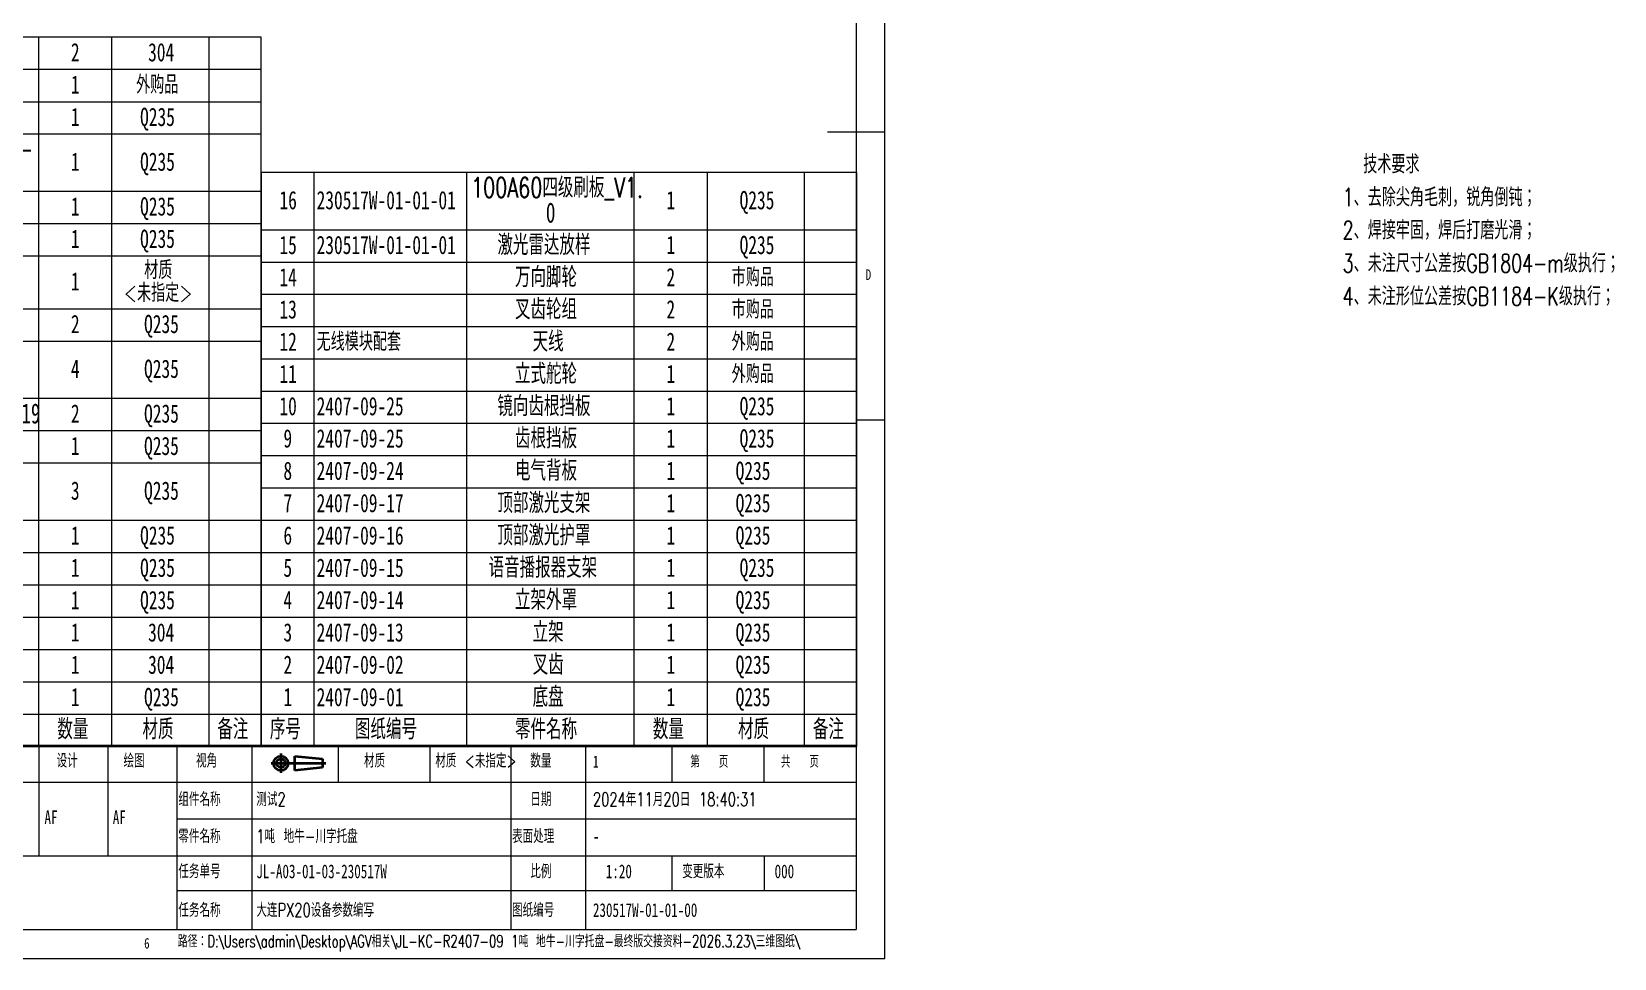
# Model space of a CAD drawing. Header units: millimetres. Extents: x -151 to 542, y -128 to 292.
# Drawn here: x 266.8 to 541.7, y 5 to 165.9 of the extents above; entities that cross this region are included whole.
import ezdxf

# ---------------------------------------------------------------- set-up
doc = ezdxf.new("R2010")
doc.units = ezdxf.units.MM
doc.styles.add('SLDTEXTSTYLE0', font='TXT', dxfattribs={"width": 0.7, "bigfont": 'bigfont'})
doc.styles.add('SLDTEXTSTYLE1', font='TXT', dxfattribs={"width": 0.75})
doc.styles.add('SLDTEXTSTYLE3', font='TXT', dxfattribs={"width": 0.7})
doc.styles.add('SLDTEXTSTYLE4', font='TXT', dxfattribs={"width": 0.58, "bigfont": 'bigfont'})

# ---------------------------------------------------------------- blocks, each defined once
blk = doc.blocks.new('SW_NOTE_8')
at = {"color": 0, "linetype": 'Continuous', "lineweight": 0, "char_height": 3.175, "attachment_point": 1, "style": 'SLDTEXTSTYLE0'}
for s, insert in [('\\M+18B5A术\\M+19776\\M+18B81', (3.57, 4.09)), ('1\\M+18141\\M+18B8E\\M+18F9C\\M+190EB\\M+18A70\\M+196D1\\M+18E68\\M+18143锐\\M+18A70\\M+1937C钝\\M+18147', (0, -1.64)), ('2\\M+18141焊\\M+190DA\\M+19853\\M+18CC5\\M+18143焊\\M+18D40\\M+191C5\\M+19681\\M+18CF5\\M+18A8A\\M+18147', (0, -7.37)), ('3\\M+18141\\M+196A2\\M+1928D\\M+18EDA\\M+190A1\\M+18CF6\\M+18DB7\\M+188C2GB1804-m级执\\M+18D73\\M+18147', (0, -13.11)), ('4\\M+18141\\M+196A2\\M+1928D\\M+18C60\\M+188CA\\M+18CF6\\M+18DB7\\M+188C2GB1184-K级执\\M+18D73\\M+18147', (0, -18.84))]:
    blk.add_mtext(s, dxfattribs=dict(at, insert=insert))
blk = doc.blocks.new('SW_TABLEANNOTATION_1')
at = {"color": 0, "linetype": 'Continuous', "lineweight": 0}
for p, q in [((0, 0), (0, -123.21)), ((103.46, 0), (0, 0)), ((9.12, 0), (9.12, -117.6)), ((35.69, 0), (35.69, -117.6)), ((64.74, 0), (64.74, -117.6)), ((77.46, 0), (77.46, -117.6)), ((94.34, 0), (94.34, -117.6)), ((103.46, -123.21), (103.46, 0)), ((0, -5.61), (103.46, -5.61)), ((0, -11.23), (103.46, -11.23)), ((0, -16.84), (103.46, -16.84)), ((0, -26.78), (103.46, -26.78)), ((0, -32.39), (103.46, -32.39)), ((0, -38.01), (103.46, -38.01)), ((0, -47.2), (103.46, -47.2)), ((0, -52.81), (103.46, -52.81)), ((0, -62.75), (103.46, -62.75)), ((0, -68.36), (103.46, -68.36)), ((0, -73.98), (103.46, -73.98)), ((0, -83.91), (103.46, -83.91)), ((0, -89.53), (103.46, -89.53)), ((0, -95.14), (103.46, -95.14)), ((0, -100.76), (103.46, -100.76)), ((0, -106.37), (103.46, -106.37)), ((0, -111.99), (103.46, -111.99)), ((0, -117.6), (103.46, -117.6)), ((9.12, -117.6), (9.12, -123.21)), ((35.69, -117.6), (35.69, -123.21)), ((64.74, -117.6), (64.74, -123.21)), ((77.46, -117.6), (77.46, -123.21)), ((94.34, -117.6), (94.34, -123.21)), ((0, -123.21), (103.46, -123.21))]:
    blk.add_line(p, q, dxfattribs=at)
at = {"color": 0, "linetype": 'Continuous', "lineweight": 0, "attachment_point": 1}
for s, insert, char_height, style in [('34', (3.16, -1.05), 3.175, 'SLDTEXTSTYLE3'), ('2407-09-40', (9.62, -1.05), 3.175, 'SLDTEXTSTYLE3'), ('\\M+19394\\M+18FF0\\M+18E78\\M+189CB', (44.09, -0.87), 3.5, 'SLDTEXTSTYLE0'), ('2', (70.4, -1.05), 3.17, 'SLDTEXTSTYLE3'), ('304', (83.81, -1.05), 3.175, 'SLDTEXTSTYLE3'), ('33', (3.16, -6.67), 3.175, 'SLDTEXTSTYLE3'), ('\\M+19668\\M+193B3\\M+18FF0', (45.62, -6.49), 3.5, 'SLDTEXTSTYLE0'), ('1', (70.4, -6.67), 3.17, 'SLDTEXTSTYLE3'), ('\\M+18A4F购\\M+19569', (81.73, -6.67), 3.175, 'SLDTEXTSTYLE0'), ('32', (3.16, -12.28), 3.175, 'SLDTEXTSTYLE3'), ('2407-09-36', (9.62, -12.28), 3.175, 'SLDTEXTSTYLE3'), ('\\M+1914F\\M+1925B\\M+195AA\\M+191CC\\M+192EA盘', (41.03, -12.1), 3.5, 'SLDTEXTSTYLE0'), ('1', (70.4, -12.28), 3.17, 'SLDTEXTSTYLE3'), ('Q235', (82.42, -12.28), 3.175, 'SLDTEXTSTYLE3'), ('镜\\M+18CFC2407-10-', (40.39, -17.7), 3.5, 'SLDTEXTSTYLE0'), ('31', (3.16, -20.06), 3.175, 'SLDTEXTSTYLE3'), ('230517W-01-01-01', (9.62, -20.06), 3.175, 'SLDTEXTSTYLE3'), ('24\\M+18DB3齿\\M+19196线\\M+19185', (41.03, -22.05), 3.5, 'SLDTEXTSTYLE0'), ('1', (70.4, -20.06), 3.17, 'SLDTEXTSTYLE3'), ('Q235', (82.42, -20.06), 3.175, 'SLDTEXTSTYLE3'), ('\\M+1947A盘\\M+194C2', (45.62, -27.65), 3.5, 'SLDTEXTSTYLE0'), ('30', (3.16, -27.83), 3.175, 'SLDTEXTSTYLE3'), ('2407-09-35', (9.62, -27.83), 3.175, 'SLDTEXTSTYLE3'), ('1', (70.4, -27.83), 3.17, 'SLDTEXTSTYLE3'), ('Q235', (82.42, -27.83), 3.175, 'SLDTEXTSTYLE3'), ('\\M+18DB3齿\\M+19196线\\M+19185', (42.56, -33.27), 3.5, 'SLDTEXTSTYLE0'), ('29', (3.17, -33.45), 3.175, 'SLDTEXTSTYLE3'), ('2407-09-34', (9.62, -33.45), 3.175, 'SLDTEXTSTYLE3'), ('1', (70.4, -33.45), 3.17, 'SLDTEXTSTYLE3'), ('Q235', (82.42, -33.45), 3.175, 'SLDTEXTSTYLE3'), ('28', (3.17, -40.85), 3.175, 'SLDTEXTSTYLE3'), ('230517W-01-01-00', (9.62, -40.85), 3.175, 'SLDTEXTSTYLE3'), ('\\M+18A4F壳-04-\\M+19195\\M+1947A', (40.4, -40.67), 3.5, 'SLDTEXTSTYLE0'), ('1', (70.4, -40.85), 3.17, 'SLDTEXTSTYLE3'), ('\\M+18DDE质', (83.13, -38.87), 3.175, 'SLDTEXTSTYLE0'), ('<\\M+196A2\\M+18E77\\M+192E8>', (79.6, -42.82), 3.175, 'SLDTEXTSTYLE0'), ('27', (3.17, -48.25), 3.175, 'SLDTEXTSTYLE3'), ('230517W-01-01-01', (9.62, -48.25), 3.175, 'SLDTEXTSTYLE3'), ('\\M+1E3A4\\M+18CFB', (47.15, -48.07), 3.5, 'SLDTEXTSTYLE0'), ('2', (70.4, -48.25), 3.17, 'SLDTEXTSTYLE3'), ('Q235', (83.11, -48.25), 3.175, 'SLDTEXTSTYLE3'), ('开关\\M+188C2钮LAS1-', (40.16, -53.67), 3.5, 'SLDTEXTSTYLE0'), ('26', (3.17, -56.03), 3.175, 'SLDTEXTSTYLE3'), ('230517W-01-01-01', (9.62, -56.03), 3.175, 'SLDTEXTSTYLE3'), ('4', (70.4, -56.03), 3.17, 'SLDTEXTSTYLE3'), ('Q235', (83.11, -56.03), 3.175, 'SLDTEXTSTYLE3'), ('AGQ16-11ZET', (41.47, -58.02), 3.5, 'SLDTEXTSTYLE3'), ('25', (3.16, -63.8), 3.175, 'SLDTEXTSTYLE3'), ('230517W-01-01-01', (9.62, -63.8), 3.175, 'SLDTEXTSTYLE3'), ('LYS150-170023-H19', (36.78, -63.62), 3.5, 'SLDTEXTSTYLE3'), ('2', (70.4, -63.8), 3.17, 'SLDTEXTSTYLE3'), ('Q235', (83.11, -63.8), 3.175, 'SLDTEXTSTYLE3'), ('24', (3.16, -69.42), 3.175, 'SLDTEXTSTYLE3'), ('230517W-01-01-01', (9.62, -69.42), 3.175, 'SLDTEXTSTYLE3'), ('\\M+197EB\\M+18C8F4', (46.39, -69.24), 3.5, 'SLDTEXTSTYLE0'), ('1', (70.4, -69.42), 3.17, 'SLDTEXTSTYLE3'), ('Q235', (83.11, -69.42), 3.175, 'SLDTEXTSTYLE3'), ('\\M+18B7D\\M+192E2\\M+188C2钮LAS1-', (40.16, -74.83), 3.5, 'SLDTEXTSTYLE0'), ('23', (3.16, -77.19), 3.175, 'SLDTEXTSTYLE3'), ('230517W-01-01-01', (9.62, -77.19), 3.175, 'SLDTEXTSTYLE3'), ('AGQ16-22TSB-P', (39.83, -79.19), 3.5, 'SLDTEXTSTYLE3'), ('3', (70.4, -77.19), 3.17, 'SLDTEXTSTYLE3'), ('Q235', (83.11, -77.19), 3.175, 'SLDTEXTSTYLE3'), ('22', (3.16, -84.97), 3.175, 'SLDTEXTSTYLE3'), ('2407-09-10', (9.62, -84.97), 3.175, 'SLDTEXTSTYLE3'), ('\\M+1914F\\M+1959B\\M+192EA盘', (44.09, -84.79), 3.5, 'SLDTEXTSTYLE0'), ('1', (70.4, -84.97), 3.17, 'SLDTEXTSTYLE3'), ('Q235', (82.42, -84.97), 3.175, 'SLDTEXTSTYLE3'), ('21', (3.16, -90.58), 3.175, 'SLDTEXTSTYLE3'), ('2407-09-32', (9.62, -90.58), 3.175, 'SLDTEXTSTYLE3'), ('\\M+18F5B电\\M+18CF5电\\M+18E78\\M+189CB', (41.02, -90.4), 3.5, 'SLDTEXTSTYLE0'), ('1', (70.4, -90.58), 3.17, 'SLDTEXTSTYLE3'), ('Q235', (82.42, -90.58), 3.175, 'SLDTEXTSTYLE3'), ('20', (3.16, -96.2), 3.175, 'SLDTEXTSTYLE3'), ('2407-09-31', (9.62, -96.2), 3.175, 'SLDTEXTSTYLE3'), ('\\M+18F5B电\\M+18DFC块\\M+18E78\\M+189CB', (41.03, -96.02), 3.5, 'SLDTEXTSTYLE0'), ('Q235', (82.42, -96.2), 3.175, 'SLDTEXTSTYLE3'), ('1', (70.4, -96.2), 3.17, 'SLDTEXTSTYLE3'), ('\\M+1918A\\M+18AF7\\M+190F9转\\M+18CC5\\M+192E8\\M+189CB', (39.5, -101.63), 3.5, 'SLDTEXTSTYLE0'), ('19', (3.17, -101.81), 3.175, 'SLDTEXTSTYLE3'), ('2407-09-30', (9.62, -101.81), 3.175, 'SLDTEXTSTYLE3'), ('1', (70.4, -101.81), 3.17, 'SLDTEXTSTYLE3'), ('304', (83.81, -101.81), 3.175, 'SLDTEXTSTYLE3'), ('\\M+1918A\\M+18AF7\\M+189CB', (45.62, -107.24), 3.5, 'SLDTEXTSTYLE0'), ('18', (3.17, -107.42), 3.175, 'SLDTEXTSTYLE3'), ('2407-09-29', (9.62, -107.42), 3.175, 'SLDTEXTSTYLE3'), ('1', (70.4, -107.42), 3.17, 'SLDTEXTSTYLE3'), ('304', (83.81, -107.42), 3.175, 'SLDTEXTSTYLE3'), ('\\M+197EB\\M+18C8F7', (46.39, -112.86), 3.5, 'SLDTEXTSTYLE0'), ('17', (3.17, -113.04), 3.175, 'SLDTEXTSTYLE3'), ('230517W-01-01-01', (9.62, -113.04), 3.175, 'SLDTEXTSTYLE3'), ('1', (70.4, -113.04), 3.17, 'SLDTEXTSTYLE3'), ('Q235', (83.11, -113.04), 3.175, 'SLDTEXTSTYLE3'), ('\\M+18F98\\M+18D86', (1.5, -118.47), 3.5, 'SLDTEXTSTYLE0'), ('图纸编\\M+18D86', (16.28, -118.47), 3.5, 'SLDTEXTSTYLE0'), ('\\M+197EB\\M+18C8F\\M+196BC\\M+18FCC', (44.09, -118.47), 3.5, 'SLDTEXTSTYLE0'), ('\\M+19094\\M+197CA', (68.04, -118.47), 3.5, 'SLDTEXTSTYLE0'), ('\\M+18DDE质', (82.84, -118.47), 3.5, 'SLDTEXTSTYLE0'), ('备\\M+1928D', (95.84, -118.47), 3.5, 'SLDTEXTSTYLE0')]:
    blk.add_mtext(s, dxfattribs=dict(at, insert=insert, char_height=char_height, style=style))
blk = doc.blocks.new('SW_TABLEANNOTATION_2')
at = {"color": 0, "linetype": 'Continuous', "lineweight": 18}
for p, q in [((0, 0), (0, -99.68)), ((103.46, 0), (0, 0)), ((9.12, 0), (9.12, -94.07)), ((35.69, 0), (35.69, -94.07)), ((64.74, 0), (64.74, -94.07)), ((77.46, 0), (77.46, -94.07)), ((94.34, 0), (94.34, -94.07)), ((103.46, -99.68), (103.46, 0)), ((0, -9.94), (103.46, -9.94)), ((0, -15.55), (103.46, -15.55)), ((0, -21.14), (103.46, -21.14)), ((0, -26.72), (103.46, -26.72)), ((0, -32.34), (103.46, -32.34)), ((0, -37.95), (103.46, -37.95)), ((0, -43.54), (103.46, -43.54)), ((0, -49.15), (103.46, -49.15)), ((0, -54.77), (103.46, -54.77)), ((0, -60.38), (103.46, -60.38)), ((0, -66), (103.46, -66)), ((0, -71.61), (103.46, -71.61)), ((0, -77.23), (103.46, -77.23)), ((0, -82.84), (103.46, -82.84)), ((0, -88.45), (103.46, -88.45)), ((0, -94.07), (103.46, -94.07)), ((9.12, -94.07), (9.12, -99.68)), ((35.69, -94.07), (35.69, -99.68)), ((64.74, -94.07), (64.74, -99.68)), ((77.46, -94.07), (77.46, -99.68)), ((94.34, -94.07), (94.34, -99.68)), ((0, -99.68), (103.46, -99.68))]:
    blk.add_line(p, q, dxfattribs=at)
at = {"color": 0, "linetype": 'Continuous', "lineweight": 18, "attachment_point": 1}
for s, insert, char_height, style in [('100A60\\M+18E6C级\\M+18DFC\\M+194C2_V1.', (36.45, -0.86), 3.5, 'SLDTEXTSTYLE0'), ('16', (3.17, -3.21), 3.175, 'SLDTEXTSTYLE3'), ('230517W-01-01-01', (9.62, -3.21), 3.175, 'SLDTEXTSTYLE3'), ('0', (49.45, -5.21), 3.5, 'SLDTEXTSTYLE3'), ('1', (70.4, -3.21), 3.17, 'SLDTEXTSTYLE3'), ('Q235', (83.11, -3.21), 3.175, 'SLDTEXTSTYLE3'), ('230517W-01-01-01', (9.62, -10.99), 3.175, 'SLDTEXTSTYLE3'), ('\\M+18C83\\M+18CF5\\M+1978B达\\M+195FA样', (41.03, -10.81), 3.5, 'SLDTEXTSTYLE0'), ('Q235', (83.11, -10.99), 3.175, 'SLDTEXTSTYLE3'), ('15', (3.16, -10.99), 3.175, 'SLDTEXTSTYLE3'), ('1', (70.4, -10.99), 3.17, 'SLDTEXTSTYLE3'), ('\\M+1969C\\M+18CFC\\M+18B72轮', (44.09, -16.41), 3.5, 'SLDTEXTSTYLE0'), ('\\M+18E73购\\M+19569', (81.73, -16.59), 3.175, 'SLDTEXTSTYLE0'), ('14', (3.16, -16.59), 3.175, 'SLDTEXTSTYLE3'), ('2', (70.4, -16.59), 3.17, 'SLDTEXTSTYLE3'), ('\\M+18DB3齿轮组', (44.09, -22), 3.5, 'SLDTEXTSTYLE0'), ('\\M+18E73购\\M+19569', (81.73, -22.18), 3.175, 'SLDTEXTSTYLE0'), ('13', (3.16, -22.18), 3.175, 'SLDTEXTSTYLE3'), ('2', (70.4, -22.18), 3.17, 'SLDTEXTSTYLE3'), ('\\M+19DD9线\\M+196CD块\\M+1947A\\M+19385', (9.62, -27.78), 3.175, 'SLDTEXTSTYLE0'), ('\\M+19356线', (47.15, -27.6), 3.5, 'SLDTEXTSTYLE0'), ('\\M+18A4F购\\M+19569', (81.73, -27.78), 3.175, 'SLDTEXTSTYLE0'), ('12', (3.16, -27.78), 3.175, 'SLDTEXTSTYLE3'), ('2', (70.4, -27.78), 3.17, 'SLDTEXTSTYLE3'), ('\\M+197A7\\M+18EAE\\M+191C7轮', (44.09, -33.21), 3.5, 'SLDTEXTSTYLE0'), ('11', (3.16, -33.39), 3.175, 'SLDTEXTSTYLE3'), ('1', (70.4, -33.39), 3.17, 'SLDTEXTSTYLE3'), ('\\M+18A4F购\\M+19569', (81.73, -33.39), 3.175, 'SLDTEXTSTYLE0'), ('镜\\M+18CFC齿\\M+18DAA挡\\M+194C2', (41.03, -38.81), 3.5, 'SLDTEXTSTYLE0'), ('10', (3.16, -38.99), 3.175, 'SLDTEXTSTYLE3'), ('2407-09-25', (9.62, -38.99), 3.175, 'SLDTEXTSTYLE3'), ('1', (70.4, -38.99), 3.17, 'SLDTEXTSTYLE3'), ('Q235', (83.11, -38.99), 3.175, 'SLDTEXTSTYLE3'), ('9', (3.86, -44.59), 3.17, 'SLDTEXTSTYLE3'), ('2407-09-25', (9.62, -44.59), 3.175, 'SLDTEXTSTYLE3'), ('齿\\M+18DAA挡\\M+194C2', (44.09, -44.41), 3.5, 'SLDTEXTSTYLE0'), ('1', (70.4, -44.59), 3.17, 'SLDTEXTSTYLE3'), ('Q235', (83.11, -44.59), 3.175, 'SLDTEXTSTYLE3'), ('8', (3.86, -50.21), 3.17, 'SLDTEXTSTYLE3'), ('2407-09-24', (9.62, -50.21), 3.175, 'SLDTEXTSTYLE3'), ('电\\M+19F83\\M+19477\\M+194C2', (44.09, -50.03), 3.5, 'SLDTEXTSTYLE0'), ('1', (70.4, -50.21), 3.17, 'SLDTEXTSTYLE3'), ('Q235', (82.42, -50.21), 3.175, 'SLDTEXTSTYLE3'), ('7', (3.86, -55.82), 3.17, 'SLDTEXTSTYLE3'), ('2407-09-17', (9.62, -55.82), 3.175, 'SLDTEXTSTYLE3'), ('顶\\M+19594\\M+18C83\\M+18CF5\\M+18E78\\M+189CB', (41.03, -55.64), 3.5, 'SLDTEXTSTYLE0'), ('1', (70.4, -55.82), 3.17, 'SLDTEXTSTYLE3'), ('Q235', (82.42, -55.82), 3.175, 'SLDTEXTSTYLE3'), ('6', (3.86, -61.44), 3.17, 'SLDTEXTSTYLE3'), ('2407-09-16', (9.62, -61.44), 3.175, 'SLDTEXTSTYLE3'), ('顶\\M+19594\\M+18C83\\M+18CF5护\\M+1E3AB', (41.03, -61.26), 3.5, 'SLDTEXTSTYLE0'), ('1', (70.4, -61.44), 3.17, 'SLDTEXTSTYLE3'), ('Q235', (82.42, -61.44), 3.175, 'SLDTEXTSTYLE3'), ('5', (3.86, -67.05), 3.17, 'SLDTEXTSTYLE3'), ('2407-09-15', (9.62, -67.05), 3.175, 'SLDTEXTSTYLE3'), ('语\\M+189B9\\M+19464报\\M+18AED\\M+18E78\\M+189CB', (39.5, -66.87), 3.5, 'SLDTEXTSTYLE0'), ('1', (70.4, -67.05), 3.17, 'SLDTEXTSTYLE3'), ('Q235', (83.11, -67.05), 3.175, 'SLDTEXTSTYLE3'), ('4', (3.86, -72.66), 3.17, 'SLDTEXTSTYLE3'), ('2407-09-14', (9.62, -72.66), 3.175, 'SLDTEXTSTYLE3'), ('\\M+197A7\\M+189CB\\M+18A4F\\M+1E3AB', (44.09, -72.48), 3.5, 'SLDTEXTSTYLE0'), ('1', (70.4, -72.66), 3.17, 'SLDTEXTSTYLE3'), ('Q235', (82.42, -72.66), 3.175, 'SLDTEXTSTYLE3'), ('3', (3.86, -78.28), 3.17, 'SLDTEXTSTYLE3'), ('2407-09-13', (9.62, -78.28), 3.175, 'SLDTEXTSTYLE3'), ('\\M+197A7\\M+189CB', (47.15, -78.1), 3.5, 'SLDTEXTSTYLE0'), ('1', (70.4, -78.28), 3.17, 'SLDTEXTSTYLE3'), ('Q235', (82.42, -78.28), 3.175, 'SLDTEXTSTYLE3'), ('2', (3.86, -83.89), 3.17, 'SLDTEXTSTYLE3'), ('2407-09-02', (9.62, -83.89), 3.175, 'SLDTEXTSTYLE3'), ('\\M+18DB3齿', (47.16, -83.71), 3.5, 'SLDTEXTSTYLE0'), ('1', (70.4, -83.89), 3.17, 'SLDTEXTSTYLE3'), ('Q235', (82.42, -83.89), 3.175, 'SLDTEXTSTYLE3'), ('1', (3.86, -89.51), 3.17, 'SLDTEXTSTYLE3'), ('2407-09-01', (9.62, -89.51), 3.175, 'SLDTEXTSTYLE3'), ('\\M+192EA盘', (47.15, -89.33), 3.5, 'SLDTEXTSTYLE0'), ('1', (70.4, -89.51), 3.17, 'SLDTEXTSTYLE3'), ('Q235', (82.42, -89.51), 3.175, 'SLDTEXTSTYLE3'), ('\\M+18F98\\M+18D86', (1.5, -94.94), 3.5, 'SLDTEXTSTYLE0'), ('图纸编\\M+18D86', (16.28, -94.94), 3.5, 'SLDTEXTSTYLE0'), ('\\M+197EB\\M+18C8F\\M+196BC\\M+18FCC', (44.09, -94.94), 3.5, 'SLDTEXTSTYLE0'), ('\\M+19094\\M+197CA', (68.04, -94.94), 3.5, 'SLDTEXTSTYLE0'), ('\\M+18DDE质', (82.84, -94.94), 3.5, 'SLDTEXTSTYLE0'), ('备\\M+1928D', (95.84, -94.94), 3.5, 'SLDTEXTSTYLE0')]:
    blk.add_mtext(s, dxfattribs=dict(at, insert=insert, char_height=char_height, style=style))

msp = doc.modelspace()

# ---------------------------------------------------------------- linework, layer by layer
at = {"color": 7, "linetype": 'Continuous', "lineweight": 18}
for p, q in [((415, 5), (415, 292)), ((410, 287), (410, 10)), ((415, 148.5), (405, 148.5)), ((410, 98.5), (415, 98.5)), ((410, 42), (410, 10)), ((10, 10), (410, 10)), ((137.09303, 10), (410, 10)), ((5, 5), (415, 5))]:
    msp.add_line(p, q, dxfattribs=at)
at = {"color": 1, "linetype": 'Continuous', "lineweight": 18}
for p, q in [((137.09303, 42), (410, 42)), ((268, 42), (268, 22.8)), ((280, 42), (280, 22.8)), ((292, 42), (292, 10)), ((305, 42), (305, 10)), ((320, 42), (320, 35.6)), ((336, 35.6), (336, 42)), ((350, 42), (350, 10)), ((363, 42), (363, 10)), ((378, 42), (378, 35.6)), ((394, 35.6), (394, 42)), ((137.09303, 35.6), (410, 35.6)), ((292, 29.2), (410, 29.2)), ((137.09303, 22.8), (410, 22.8)), ((378, 22.8), (378, 16.8)), ((394, 22.8), (394, 16.8)), ((292, 16.8), (410, 16.8)), ((137.09303, 10), (410, 10))]:
    msp.add_line(p, q, dxfattribs=at)
at = {"color": 179, "linetype": 'Continuous', "lineweight": 35}
for p, q in [((308.36244, 38.89061), (317.88744, 38.89061)), ((310.05578, 40.54867), (310.05578, 37.19728)), ((312.5093, 37.62061), (312.5093, 40.12533)), ((312.5093, 40.12533), (317.2718, 39.63145)), ((317.2718, 39.63145), (317.2718, 38.14978)), ((317.2718, 38.14978), (312.5093, 37.62061))]:
    msp.add_line(p, q, dxfattribs=at)
for centre, radius in [((310.05578, 38.86725), 1.25704), ((310.07008, 38.88932), 0.75709)]:
    msp.add_circle(centre, radius, dxfattribs=at)

# ---------------------------------------------------------------- block references
at = {"color": 7, "linetype": 'Continuous', "lineweight": 0}
for name, p in [('SW_TABLEANNOTATION_1', (203.17834, 165.00866)), ('SW_NOTE_8', (494.52955, 140.42217))]:
    msp.add_blockref(name, p, dxfattribs=at)
at = {"color": 7, "linetype": 'Continuous', "lineweight": 18}
msp.add_blockref('SW_TABLEANNOTATION_2', (306.64316, 141.47792), dxfattribs=at)

# ---------------------------------------------------------------- texts
at = {"color": 7, "linetype": 'Continuous', "lineweight": 0, "attachment_point": 1}
for s, insert, char_height, style in [('D', (411.66667, 124.66802), 1.85208, 'SLDTEXTSTYLE1'), ('设计', (271.09885, 40.50984), 2.38125, 'SLDTEXTSTYLE0'), ('绘图', (282.72973, 40.50984), 2.38125, 'SLDTEXTSTYLE0'), ('视\\M+18A70', (295.31223, 40.50984), 2.38125, 'SLDTEXTSTYLE0'), ('\\M+18DDE质', (324.4996, 40.50984), 2.38125, 'SLDTEXTSTYLE0'), ('\\M+18DDE质 <\\M+196A2\\M+18E77\\M+192E8>', (336.89051, 40.50984), 2.38125, 'SLDTEXTSTYLE0'), ('\\M+19094\\M+197CA', (353.3977, 40.50984), 2.38125, 'SLDTEXTSTYLE0'), ('1', (364.26814, 40.21826), 2.11667, 'SLDTEXTSTYLE3'), ('\\M+191E6   页', (381.20065, 40.21826), 2.1166667, 'SLDTEXTSTYLE4'), ('\\M+18BA4   页', (396.93386, 40.21826), 2.1166667, 'SLDTEXTSTYLE4'), ('组\\M+18C8F\\M+196BC\\M+18FCC', (292.24591, 33.81384), 2.38125, 'SLDTEXTSTYLE0'), ('测试2', (305.79483, 33.81384), 2.38125, 'SLDTEXTSTYLE0'), ('\\M+193FA\\M+18AFA', (353.3977, 33.81384), 2.38125, 'SLDTEXTSTYLE0'), ('2024\\M+1944E11\\M+18C8E20\\M+193FA 18:40:31', (364.26814, 33.81384), 2.38125, 'SLDTEXTSTYLE0'), ('AF', (268.98547, 30.69137), 2.38125, 'SLDTEXTSTYLE3'), ('AF', (280.85237, 30.69137), 2.38125, 'SLDTEXTSTYLE3'), ('\\M+197EB\\M+18C8F\\M+196BC\\M+18FCC', (292.24591, 27.39499), 2.38125, 'SLDTEXTSTYLE0'), ('1吨 \\M+1926E\\M+18B8D-\\M+190EC\\M+18E9A\\M+191EF盘', (305.79483, 27.39499), 2.38125, 'SLDTEXTSTYLE0'), ('\\M+1955C\\M+196CA处\\M+1979D', (350.2227, 27.39499), 2.38125, 'SLDTEXTSTYLE0'), ('-', (364.26814, 27.39499), 2.38125, 'SLDTEXTSTYLE3'), ('\\M+19443务单\\M+18D86', (292.24591, 21.29709), 2.38125, 'SLDTEXTSTYLE0'), ('JL-A03-01-03-230517W', (305.79483, 21.29709), 2.38125, 'SLDTEXTSTYLE3'), ('\\M+194E4\\M+197E1', (353.3977, 21.29709), 2.38125, 'SLDTEXTSTYLE0'), ('1:20', (366.50782, 21.29709), 2.38125, 'SLDTEXTSTYLE3'), ('变\\M+18D58\\M+194C5\\M+1967B', (379.78954, 21.29709), 2.38125, 'SLDTEXTSTYLE0'), ('000', (395.83508, 21.29709), 2.38125, 'SLDTEXTSTYLE3'), ('\\M+19443务\\M+196BC\\M+18FCC', (292.24591, 14.57368), 2.38125, 'SLDTEXTSTYLE0'), ('\\M+191E5连PX20设备\\M+18E51\\M+19094编\\M+18ECA', (305.79483, 14.57368), 2.38125, 'SLDTEXTSTYLE0'), ('图纸编\\M+18D86', (350.2227, 14.57368), 2.38125, 'SLDTEXTSTYLE0'), ('230517W-01-01-00', (364.26814, 14.57368), 2.38125, 'SLDTEXTSTYLE3'), ('6', (286.30176, 8.54775), 1.85208, 'SLDTEXTSTYLE1'), ('\\M+19848\\M+18C61\\M+18146D:\\\\Users\\\\admin\\\\Desktop\\\\AGV\\M+1918A关\\\\JL-KC-R2407-09 1吨 \\M+1926E\\M+18B8D-\\M+190EC\\M+18E9A\\M+191EF盘-\\M+18DC5终\\M+194C5\\M+18CF0\\M+190DA资\\M+197BF-2026.3.23\\\\\\M+18E4F维图纸\\\\', (292.16898, 9.03825), 2.11666667, 'SLDTEXTSTYLE0')]:
    msp.add_mtext(s, dxfattribs=dict(at, insert=insert, char_height=char_height, style=style))

doc.saveas('drawing.dxf')
